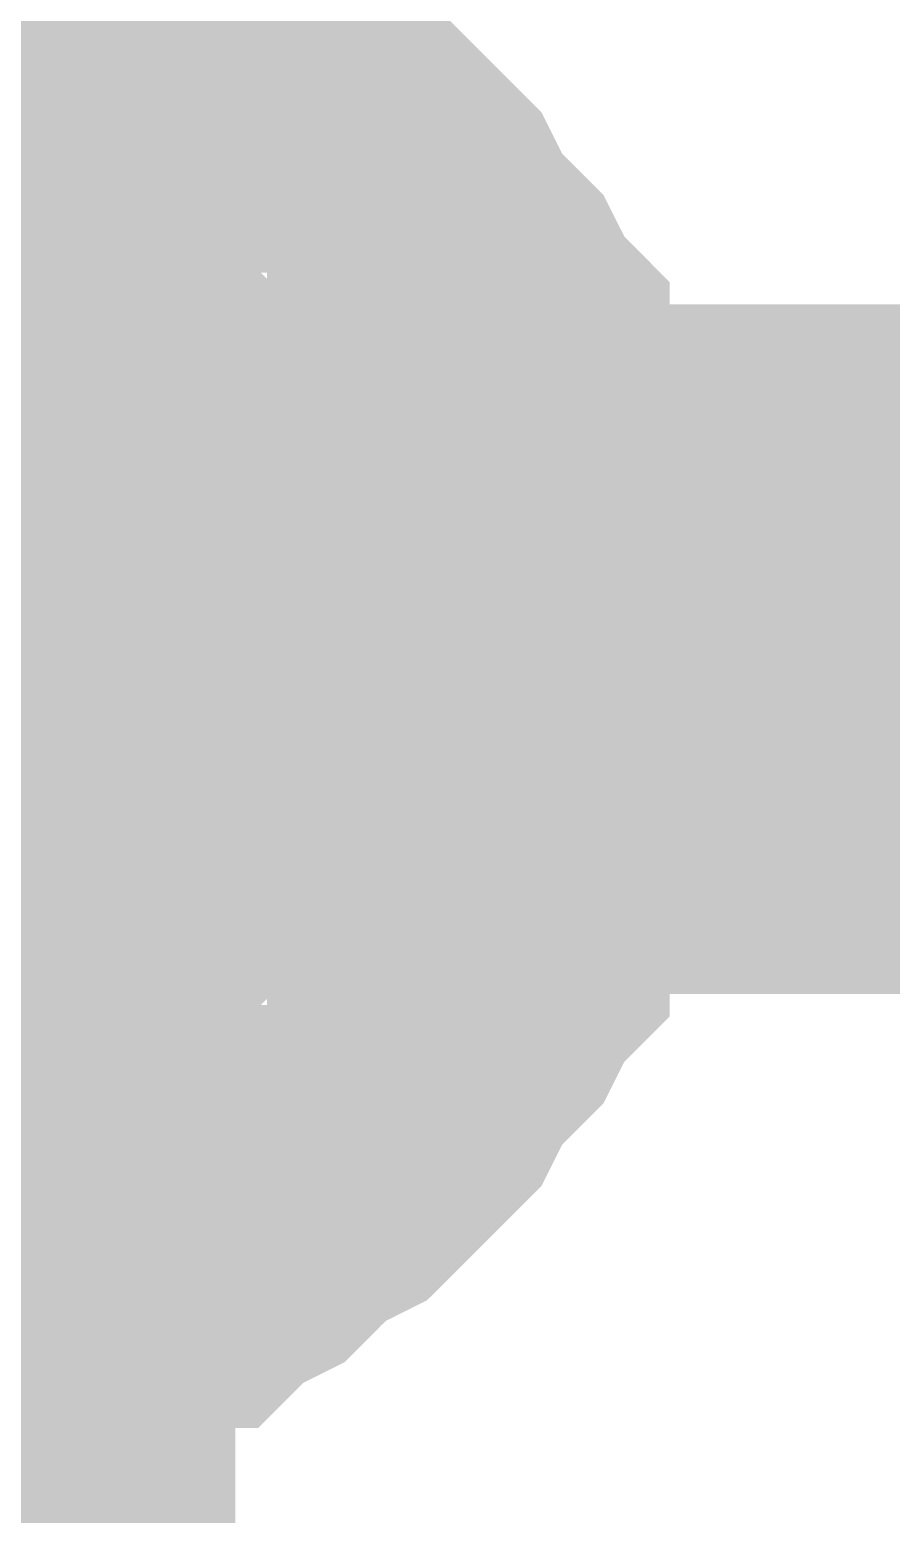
# Model space of a CAD drawing. Header units: inches. Extents: x 0 to 841, y 0 to 594.
# Drawn here: x 562.652 to 563.587, y 379.047 to 380.659 of the extents above; entities that cross this region are included whole.
import ezdxf

# ---------------------------------------------------------------- set-up
doc = ezdxf.new("R2010")
doc.units = ezdxf.units.IN
doc.layers.add('Sheet', color=255, linetype='Continuous')

msp = doc.modelspace()

# ---------------------------------------------------------------- linework, layer by layer
at = {"layer": 'Sheet'}
for points in [[(615.0071, 379.9866, 0.7493, 0.7493, 0), (609.999, 379.9866, 0.7493, 0.7493, 0), (575.0097, 379.9866, 0.7493, 0.7493, 0), (562.5007, 379.9866, 0.7493, 0.7493, 0), (554.9998, 379.9866, 0.7493, 0.7493, 0), (554.9998, 394.9893, 0.7493, 0.7493, 0)], [(562.5007, 380.7502, 0.2997, 0.2997, 0), (562.5456, 380.7502, 0.2997, 0.2997, 0), (562.5906, 380.7502, 0.2997, 0.2997, 0), (562.613, 380.7502, 0.2997, 0.2997, 0), (562.6579, 380.7278, 0.2997, 0.2997, 0), (562.7028, 380.7278, 0.2997, 0.2997, 0), (562.7253, 380.7053, 0.2997, 0.2997, 0), (562.7702, 380.7053, 0.2997, 0.2997, 0), (562.7927, 380.6828, 0.2997, 0.2997, 0), (562.8376, 380.6828, 0.2997, 0.2997, 0), (562.86, 380.6604, 0.2997, 0.2997, 0), (562.905, 380.6379, 0.2997, 0.2997, 0), (562.9274, 380.6155, 0.2997, 0.2997, 0), (562.9499, 380.593, 0.2997, 0.2997, 0), (562.9948, 380.5706, 0.2997, 0.2997, 0), (563.0173, 380.5481, 0.2997, 0.2997, 0), (563.0397, 380.5256, 0.2997, 0.2997, 0), (563.0622, 380.5032, 0.2997, 0.2997, 0), (563.0846, 380.4807, 0.2997, 0.2997, 0), (563.1071, 380.4358, 0.2997, 0.2997, 0), (563.1295, 380.4133, 0.2997, 0.2997, 0), (563.152, 380.3909, 0.2997, 0.2997, 0), (563.1745, 380.346, 0.2997, 0.2997, 0), (563.1969, 380.3235, 0.2997, 0.2997, 0), (563.1969, 380.2786, 0.2997, 0.2997, 0), (563.2194, 380.2561, 0.2997, 0.2997, 0), (563.2194, 380.2112, 0.2997, 0.2997, 0), (563.2418, 380.1887, 0.2997, 0.2997, 0), (563.2418, 380.1438, 0.2997, 0.2997, 0), (563.2643, 380.0989, 0.2997, 0.2997, 0), (563.2643, 380.0765, 0.2997, 0.2997, 0), (563.2643, 380.0315, 0.2997, 0.2997, 0), (563.2643, 379.9866, 0.2997, 0.2997, 0)], [(562.5007, 380.7502, 0.2997, 0.2997, 0), (562.5456, 380.7502, 0.2997, 0.2997, 0), (562.5906, 380.7502, 0.2997, 0.2997, 0), (562.613, 380.7502, 0.2997, 0.2997, 0), (562.6579, 380.7278, 0.2997, 0.2997, 0), (562.7028, 380.7278, 0.2997, 0.2997, 0), (562.7253, 380.7053, 0.2997, 0.2997, 0), (562.7702, 380.7053, 0.2997, 0.2997, 0), (562.7927, 380.6828, 0.2997, 0.2997, 0), (562.8376, 380.6828, 0.2997, 0.2997, 0), (562.86, 380.6604, 0.2997, 0.2997, 0), (562.905, 380.6379, 0.2997, 0.2997, 0), (562.9274, 380.6155, 0.2997, 0.2997, 0), (562.9499, 380.593, 0.2997, 0.2997, 0), (562.9948, 380.5706, 0.2997, 0.2997, 0), (563.0173, 380.5481, 0.2997, 0.2997, 0), (563.0397, 380.5256, 0.2997, 0.2997, 0), (563.0622, 380.5032, 0.2997, 0.2997, 0), (563.0846, 380.4807, 0.2997, 0.2997, 0), (563.1071, 380.4358, 0.2997, 0.2997, 0), (563.1295, 380.4133, 0.2997, 0.2997, 0), (563.152, 380.3909, 0.2997, 0.2997, 0), (563.1745, 380.346, 0.2997, 0.2997, 0), (563.1969, 380.3235, 0.2997, 0.2997, 0), (563.1969, 380.2786, 0.2997, 0.2997, 0), (563.2194, 380.2561, 0.2997, 0.2997, 0), (563.2194, 380.2112, 0.2997, 0.2997, 0), (563.2418, 380.1887, 0.2997, 0.2997, 0), (563.2418, 380.1438, 0.2997, 0.2997, 0), (563.2643, 380.0989, 0.2997, 0.2997, 0), (563.2643, 380.0765, 0.2997, 0.2997, 0), (563.2643, 380.0315, 0.2997, 0.2997, 0), (563.2643, 379.9866, 0.2997, 0.2997, 0)], [(562.5007, 380.7502, 0.2997, 0.2997, 0), (562.5456, 380.7502, 0.2997, 0.2997, 0), (562.5906, 380.7502, 0.2997, 0.2997, 0), (562.613, 380.7502, 0.2997, 0.2997, 0), (562.6579, 380.7278, 0.2997, 0.2997, 0), (562.7028, 380.7278, 0.2997, 0.2997, 0), (562.7253, 380.7053, 0.2997, 0.2997, 0), (562.7702, 380.7053, 0.2997, 0.2997, 0), (562.7927, 380.6828, 0.2997, 0.2997, 0), (562.8376, 380.6828, 0.2997, 0.2997, 0), (562.86, 380.6604, 0.2997, 0.2997, 0), (562.905, 380.6379, 0.2997, 0.2997, 0), (562.9274, 380.6155, 0.2997, 0.2997, 0), (562.9499, 380.593, 0.2997, 0.2997, 0), (562.9948, 380.5706, 0.2997, 0.2997, 0), (563.0173, 380.5481, 0.2997, 0.2997, 0), (563.0397, 380.5256, 0.2997, 0.2997, 0), (563.0622, 380.5032, 0.2997, 0.2997, 0), (563.0846, 380.4807, 0.2997, 0.2997, 0), (563.1071, 380.4358, 0.2997, 0.2997, 0), (563.1295, 380.4133, 0.2997, 0.2997, 0), (563.152, 380.3909, 0.2997, 0.2997, 0), (563.1745, 380.346, 0.2997, 0.2997, 0), (563.1969, 380.3235, 0.2997, 0.2997, 0), (563.1969, 380.2786, 0.2997, 0.2997, 0), (563.2194, 380.2561, 0.2997, 0.2997, 0), (563.2194, 380.2112, 0.2997, 0.2997, 0), (563.2418, 380.1887, 0.2997, 0.2997, 0), (563.2418, 380.1438, 0.2997, 0.2997, 0), (563.2643, 380.0989, 0.2997, 0.2997, 0), (563.2643, 380.0765, 0.2997, 0.2997, 0), (563.2643, 380.0315, 0.2997, 0.2997, 0), (563.2643, 379.9866, 0.2997, 0.2997, 0)], [(562.7028, 380.7278, 0.0991, 0.0991, 0), (562.7253, 380.7053, 0.0991, 0.0991, 0), (562.7702, 380.7053, 0.0991, 0.0991, 0), (562.7927, 380.6828, 0.0991, 0.0991, 0), (562.8376, 380.6828, 0.0991, 0.0991, 0), (562.86, 380.6604, 0.0991, 0.0991, 0), (562.905, 380.6379, 0.0991, 0.0991, 0), (562.9274, 380.6155, 0.0991, 0.0991, 0), (562.9499, 380.593, 0.0991, 0.0991, 0), (562.9948, 380.5706, 0.0991, 0.0991, 0), (563.0173, 380.5481, 0.0991, 0.0991, 0), (563.0397, 380.5256, 0.0991, 0.0991, 0), (563.0622, 380.5032, 0.0991, 0.0991, 0), (563.0846, 380.4807, 0.0991, 0.0991, 0), (563.1071, 380.4358, 0.0991, 0.0991, 0), (563.1295, 380.4133, 0.0991, 0.0991, 0), (563.152, 380.3909, 0.0991, 0.0991, 0), (563.1745, 380.346, 0.0991, 0.0991, 0), (563.1969, 380.3235, 0.0991, 0.0991, 0), (563.1969, 380.2786, 0.0991, 0.0991, 0), (563.2194, 380.2561, 0.0991, 0.0991, 0), (563.2194, 380.2112, 0.0991, 0.0991, 0), (563.2418, 380.1887, 0.0991, 0.0991, 0), (563.2418, 380.1438, 0.0991, 0.0991, 0), (563.2643, 380.0989, 0.0991, 0.0991, 0), (563.2643, 380.0765, 0.0991, 0.0991, 0), (563.2643, 380.0315, 0.0991, 0.0991, 0), (563.2643, 379.9866, 0.0991, 0.0991, 0)], [(562.7028, 380.7278, 0.0991, 0.0991, 0), (562.7253, 380.7053, 0.0991, 0.0991, 0), (562.7702, 380.7053, 0.0991, 0.0991, 0), (562.7927, 380.6828, 0.0991, 0.0991, 0), (562.8376, 380.6828, 0.0991, 0.0991, 0), (562.86, 380.6604, 0.0991, 0.0991, 0), (562.905, 380.6379, 0.0991, 0.0991, 0), (562.9274, 380.6155, 0.0991, 0.0991, 0), (562.9499, 380.593, 0.0991, 0.0991, 0), (562.9948, 380.5706, 0.0991, 0.0991, 0), (563.0173, 380.5481, 0.0991, 0.0991, 0), (563.0397, 380.5256, 0.0991, 0.0991, 0), (563.0622, 380.5032, 0.0991, 0.0991, 0), (563.0846, 380.4807, 0.0991, 0.0991, 0), (563.1071, 380.4358, 0.0991, 0.0991, 0), (563.1295, 380.4133, 0.0991, 0.0991, 0), (563.152, 380.3909, 0.0991, 0.0991, 0), (563.1745, 380.346, 0.0991, 0.0991, 0), (563.1969, 380.3235, 0.0991, 0.0991, 0), (563.1969, 380.2786, 0.0991, 0.0991, 0), (563.2194, 380.2561, 0.0991, 0.0991, 0), (563.2194, 380.2112, 0.0991, 0.0991, 0), (563.2418, 380.1887, 0.0991, 0.0991, 0), (563.2418, 380.1438, 0.0991, 0.0991, 0), (563.2643, 380.0989, 0.0991, 0.0991, 0), (563.2643, 380.0765, 0.0991, 0.0991, 0), (563.2643, 380.0315, 0.0991, 0.0991, 0), (563.2643, 379.9866, 0.0991, 0.0991, 0)], [(562.7028, 380.7278, 0.0991, 0.0991, 0), (562.7253, 380.7053, 0.0991, 0.0991, 0), (562.7702, 380.7053, 0.0991, 0.0991, 0), (562.7927, 380.6828, 0.0991, 0.0991, 0), (562.8376, 380.6828, 0.0991, 0.0991, 0), (562.86, 380.6604, 0.0991, 0.0991, 0), (562.905, 380.6379, 0.0991, 0.0991, 0), (562.9274, 380.6155, 0.0991, 0.0991, 0), (562.9499, 380.593, 0.0991, 0.0991, 0), (562.9948, 380.5706, 0.0991, 0.0991, 0), (563.0173, 380.5481, 0.0991, 0.0991, 0), (563.0397, 380.5256, 0.0991, 0.0991, 0), (563.0622, 380.5032, 0.0991, 0.0991, 0), (563.0846, 380.4807, 0.0991, 0.0991, 0), (563.1071, 380.4358, 0.0991, 0.0991, 0), (563.1295, 380.4133, 0.0991, 0.0991, 0), (563.152, 380.3909, 0.0991, 0.0991, 0), (563.1745, 380.346, 0.0991, 0.0991, 0), (563.1969, 380.3235, 0.0991, 0.0991, 0), (563.1969, 380.2786, 0.0991, 0.0991, 0), (563.2194, 380.2561, 0.0991, 0.0991, 0), (563.2194, 380.2112, 0.0991, 0.0991, 0), (563.2418, 380.1887, 0.0991, 0.0991, 0), (563.2418, 380.1438, 0.0991, 0.0991, 0), (563.2643, 380.0989, 0.0991, 0.0991, 0), (563.2643, 380.0765, 0.0991, 0.0991, 0), (563.2643, 380.0315, 0.0991, 0.0991, 0), (563.2643, 379.9866, 0.0991, 0.0991, 0)], [(562.5007, 380.5032, 0.2997, 0.2997, 0), (562.5232, 380.5032, 0.2997, 0.2997, 0), (562.5456, 380.5032, 0.2997, 0.2997, 0), (562.5906, 380.5032, 0.2997, 0.2997, 0), (562.613, 380.5032, 0.2997, 0.2997, 0), (562.6355, 380.4807, 0.2997, 0.2997, 0), (562.6579, 380.4807, 0.2997, 0.2997, 0), (562.6804, 380.4807, 0.2997, 0.2997, 0), (562.7028, 380.4583, 0.2997, 0.2997, 0), (562.7253, 380.4583, 0.2997, 0.2997, 0), (562.7478, 380.4358, 0.2997, 0.2997, 0), (562.7702, 380.4358, 0.2997, 0.2997, 0), (562.7927, 380.4133, 0.2997, 0.2997, 0), (562.8151, 380.4133, 0.2997, 0.2997, 0), (562.8376, 380.3909, 0.2997, 0.2997, 0), (562.86, 380.3684, 0.2997, 0.2997, 0), (562.86, 380.346, 0.2997, 0.2997, 0), (562.8825, 380.346, 0.2997, 0.2997, 0), (562.905, 380.3235, 0.2997, 0.2997, 0), (562.9274, 380.301, 0.2997, 0.2997, 0), (562.9274, 380.2786, 0.2997, 0.2997, 0), (562.9499, 380.2561, 0.2997, 0.2997, 0), (562.9499, 380.2337, 0.2997, 0.2997, 0), (562.9723, 380.2112, 0.2997, 0.2997, 0), (562.9723, 380.1887, 0.2997, 0.2997, 0), (562.9948, 380.1663, 0.2997, 0.2997, 0), (562.9948, 380.1438, 0.2997, 0.2997, 0), (562.9948, 380.1214, 0.2997, 0.2997, 0), (563.0173, 380.0989, 0.2997, 0.2997, 0), (563.0173, 380.0765, 0.2997, 0.2997, 0), (563.0173, 380.0315, 0.2997, 0.2997, 0), (563.0173, 380.0091, 0.2997, 0.2997, 0), (563.0173, 379.9866, 0.2997, 0.2997, 0)], [(562.5007, 380.5032, 0.2997, 0.2997, 0), (562.5232, 380.5032, 0.2997, 0.2997, 0), (562.5456, 380.5032, 0.2997, 0.2997, 0), (562.5906, 380.5032, 0.2997, 0.2997, 0), (562.613, 380.5032, 0.2997, 0.2997, 0), (562.6355, 380.4807, 0.2997, 0.2997, 0), (562.6579, 380.4807, 0.2997, 0.2997, 0), (562.6804, 380.4807, 0.2997, 0.2997, 0), (562.7028, 380.4583, 0.2997, 0.2997, 0), (562.7253, 380.4583, 0.2997, 0.2997, 0), (562.7478, 380.4358, 0.2997, 0.2997, 0), (562.7702, 380.4358, 0.2997, 0.2997, 0), (562.7927, 380.4133, 0.2997, 0.2997, 0), (562.8151, 380.4133, 0.2997, 0.2997, 0), (562.8376, 380.3909, 0.2997, 0.2997, 0), (562.86, 380.3684, 0.2997, 0.2997, 0), (562.86, 380.346, 0.2997, 0.2997, 0), (562.8825, 380.346, 0.2997, 0.2997, 0), (562.905, 380.3235, 0.2997, 0.2997, 0), (562.9274, 380.301, 0.2997, 0.2997, 0), (562.9274, 380.2786, 0.2997, 0.2997, 0), (562.9499, 380.2561, 0.2997, 0.2997, 0), (562.9499, 380.2337, 0.2997, 0.2997, 0), (562.9723, 380.2112, 0.2997, 0.2997, 0), (562.9723, 380.1887, 0.2997, 0.2997, 0), (562.9948, 380.1663, 0.2997, 0.2997, 0), (562.9948, 380.1438, 0.2997, 0.2997, 0), (562.9948, 380.1214, 0.2997, 0.2997, 0), (563.0173, 380.0989, 0.2997, 0.2997, 0), (563.0173, 380.0765, 0.2997, 0.2997, 0), (563.0173, 380.0315, 0.2997, 0.2997, 0), (563.0173, 380.0091, 0.2997, 0.2997, 0), (563.0173, 379.9866, 0.2997, 0.2997, 0)], [(562.5906, 380.5032, 0.0991, 0.0991, 0), (562.613, 380.5032, 0.0991, 0.0991, 0), (562.6355, 380.4807, 0.0991, 0.0991, 0), (562.6579, 380.4807, 0.0991, 0.0991, 0), (562.6804, 380.4807, 0.0991, 0.0991, 0), (562.7028, 380.4583, 0.0991, 0.0991, 0), (562.7253, 380.4583, 0.0991, 0.0991, 0), (562.7478, 380.4358, 0.0991, 0.0991, 0), (562.7702, 380.4358, 0.0991, 0.0991, 0), (562.7927, 380.4133, 0.0991, 0.0991, 0), (562.8151, 380.4133, 0.0991, 0.0991, 0), (562.8376, 380.3909, 0.0991, 0.0991, 0), (562.86, 380.3684, 0.0991, 0.0991, 0), (562.86, 380.346, 0.0991, 0.0991, 0), (562.8825, 380.346, 0.0991, 0.0991, 0), (562.905, 380.3235, 0.0991, 0.0991, 0), (562.9274, 380.301, 0.0991, 0.0991, 0), (562.9274, 380.2786, 0.0991, 0.0991, 0), (562.9499, 380.2561, 0.0991, 0.0991, 0), (562.9499, 380.2337, 0.0991, 0.0991, 0), (562.9723, 380.2112, 0.0991, 0.0991, 0), (562.9723, 380.1887, 0.0991, 0.0991, 0), (562.9948, 380.1663, 0.0991, 0.0991, 0), (562.9948, 380.1438, 0.0991, 0.0991, 0), (562.9948, 380.1214, 0.0991, 0.0991, 0), (563.0173, 380.0989, 0.0991, 0.0991, 0), (563.0173, 380.0765, 0.0991, 0.0991, 0), (563.0173, 380.0315, 0.0991, 0.0991, 0), (563.0173, 380.0091, 0.0991, 0.0991, 0), (563.0173, 379.9866, 0.0991, 0.0991, 0)], [(562.5906, 380.5032, 0.0991, 0.0991, 0), (562.613, 380.5032, 0.0991, 0.0991, 0), (562.6355, 380.4807, 0.0991, 0.0991, 0), (562.6579, 380.4807, 0.0991, 0.0991, 0), (562.6804, 380.4807, 0.0991, 0.0991, 0), (562.7028, 380.4583, 0.0991, 0.0991, 0), (562.7253, 380.4583, 0.0991, 0.0991, 0), (562.7478, 380.4358, 0.0991, 0.0991, 0), (562.7702, 380.4358, 0.0991, 0.0991, 0), (562.7927, 380.4133, 0.0991, 0.0991, 0), (562.8151, 380.4133, 0.0991, 0.0991, 0), (562.8376, 380.3909, 0.0991, 0.0991, 0), (562.86, 380.3684, 0.0991, 0.0991, 0), (562.86, 380.346, 0.0991, 0.0991, 0), (562.8825, 380.346, 0.0991, 0.0991, 0), (562.905, 380.3235, 0.0991, 0.0991, 0), (562.9274, 380.301, 0.0991, 0.0991, 0), (562.9274, 380.2786, 0.0991, 0.0991, 0), (562.9499, 380.2561, 0.0991, 0.0991, 0), (562.9499, 380.2337, 0.0991, 0.0991, 0), (562.9723, 380.2112, 0.0991, 0.0991, 0), (562.9723, 380.1887, 0.0991, 0.0991, 0), (562.9948, 380.1663, 0.0991, 0.0991, 0), (562.9948, 380.1438, 0.0991, 0.0991, 0), (562.9948, 380.1214, 0.0991, 0.0991, 0), (563.0173, 380.0989, 0.0991, 0.0991, 0), (563.0173, 380.0765, 0.0991, 0.0991, 0), (563.0173, 380.0315, 0.0991, 0.0991, 0), (563.0173, 380.0091, 0.0991, 0.0991, 0), (563.0173, 379.9866, 0.0991, 0.0991, 0)], [(562.5007, 379.9866, 0.7493, 0.7493, 0), (562.5007, 374.4841, 0.7493, 0.7493, 0)], [(563.2643, 379.9866, 0.2997, 0.2997, 0), (563.2643, 379.9417, 0.2997, 0.2997, 0), (563.2643, 379.8968, 0.2997, 0.2997, 0), (563.2643, 379.8743, 0.2997, 0.2997, 0), (563.2418, 379.8294, 0.2997, 0.2997, 0), (563.2418, 379.7845, 0.2997, 0.2997, 0), (563.2194, 379.762, 0.2997, 0.2997, 0), (563.2194, 379.7171, 0.2997, 0.2997, 0), (563.1969, 379.6946, 0.2997, 0.2997, 0), (563.1969, 379.6497, 0.2997, 0.2997, 0), (563.1745, 379.6273, 0.2997, 0.2997, 0), (563.152, 379.5824, 0.2997, 0.2997, 0), (563.1295, 379.5599, 0.2997, 0.2997, 0), (563.1071, 379.5374, 0.2997, 0.2997, 0), (563.0846, 379.4925, 0.2997, 0.2997, 0), (563.0622, 379.4701, 0.2997, 0.2997, 0), (563.0397, 379.4476, 0.2997, 0.2997, 0), (563.0173, 379.4251, 0.2997, 0.2997, 0), (562.9948, 379.4027, 0.2997, 0.2997, 0), (562.9499, 379.3802, 0.2997, 0.2997, 0), (562.9274, 379.3578, 0.2997, 0.2997, 0), (562.905, 379.3353, 0.2997, 0.2997, 0), (562.86, 379.3128, 0.2997, 0.2997, 0), (562.8376, 379.2904, 0.2997, 0.2997, 0), (562.7927, 379.2904, 0.2997, 0.2997, 0), (562.7702, 379.2679, 0.2997, 0.2997, 0), (562.7253, 379.2679, 0.2997, 0.2997, 0), (562.7028, 379.2455, 0.2997, 0.2997, 0), (562.6579, 379.2455, 0.2997, 0.2997, 0), (562.613, 379.223, 0.2997, 0.2997, 0), (562.5906, 379.223, 0.2997, 0.2997, 0), (562.5456, 379.223, 0.2997, 0.2997, 0), (562.5007, 379.223, 0.2997, 0.2997, 0)], [(563.2643, 379.9866, 0.2997, 0.2997, 0), (563.2643, 379.9417, 0.2997, 0.2997, 0), (563.2643, 379.8968, 0.2997, 0.2997, 0), (563.2643, 379.8743, 0.2997, 0.2997, 0), (563.2418, 379.8294, 0.2997, 0.2997, 0), (563.2418, 379.7845, 0.2997, 0.2997, 0), (563.2194, 379.762, 0.2997, 0.2997, 0), (563.2194, 379.7171, 0.2997, 0.2997, 0), (563.1969, 379.6946, 0.2997, 0.2997, 0), (563.1969, 379.6497, 0.2997, 0.2997, 0), (563.1745, 379.6273, 0.2997, 0.2997, 0), (563.152, 379.5824, 0.2997, 0.2997, 0), (563.1295, 379.5599, 0.2997, 0.2997, 0), (563.1071, 379.5374, 0.2997, 0.2997, 0), (563.0846, 379.4925, 0.2997, 0.2997, 0), (563.0622, 379.4701, 0.2997, 0.2997, 0), (563.0397, 379.4476, 0.2997, 0.2997, 0), (563.0173, 379.4251, 0.2997, 0.2997, 0), (562.9948, 379.4027, 0.2997, 0.2997, 0), (562.9499, 379.3802, 0.2997, 0.2997, 0), (562.9274, 379.3578, 0.2997, 0.2997, 0), (562.905, 379.3353, 0.2997, 0.2997, 0), (562.86, 379.3128, 0.2997, 0.2997, 0), (562.8376, 379.2904, 0.2997, 0.2997, 0), (562.7927, 379.2904, 0.2997, 0.2997, 0), (562.7702, 379.2679, 0.2997, 0.2997, 0), (562.7253, 379.2679, 0.2997, 0.2997, 0), (562.7028, 379.2455, 0.2997, 0.2997, 0), (562.6579, 379.2455, 0.2997, 0.2997, 0), (562.613, 379.223, 0.2997, 0.2997, 0), (562.5906, 379.223, 0.2997, 0.2997, 0), (562.5456, 379.223, 0.2997, 0.2997, 0), (562.5007, 379.223, 0.2997, 0.2997, 0)], [(563.2643, 379.9866, 0.2997, 0.2997, 0), (563.2643, 379.9417, 0.2997, 0.2997, 0), (563.2643, 379.8968, 0.2997, 0.2997, 0), (563.2643, 379.8743, 0.2997, 0.2997, 0), (563.2418, 379.8294, 0.2997, 0.2997, 0), (563.2418, 379.7845, 0.2997, 0.2997, 0), (563.2194, 379.762, 0.2997, 0.2997, 0), (563.2194, 379.7171, 0.2997, 0.2997, 0), (563.1969, 379.6946, 0.2997, 0.2997, 0), (563.1969, 379.6497, 0.2997, 0.2997, 0), (563.1745, 379.6273, 0.2997, 0.2997, 0), (563.152, 379.5824, 0.2997, 0.2997, 0), (563.1295, 379.5599, 0.2997, 0.2997, 0), (563.1071, 379.5374, 0.2997, 0.2997, 0), (563.0846, 379.4925, 0.2997, 0.2997, 0), (563.0622, 379.4701, 0.2997, 0.2997, 0), (563.0397, 379.4476, 0.2997, 0.2997, 0), (563.0173, 379.4251, 0.2997, 0.2997, 0), (562.9948, 379.4027, 0.2997, 0.2997, 0), (562.9499, 379.3802, 0.2997, 0.2997, 0), (562.9274, 379.3578, 0.2997, 0.2997, 0), (562.905, 379.3353, 0.2997, 0.2997, 0), (562.86, 379.3128, 0.2997, 0.2997, 0), (562.8376, 379.2904, 0.2997, 0.2997, 0), (562.7927, 379.2904, 0.2997, 0.2997, 0), (562.7702, 379.2679, 0.2997, 0.2997, 0), (562.7253, 379.2679, 0.2997, 0.2997, 0), (562.7028, 379.2455, 0.2997, 0.2997, 0), (562.6579, 379.2455, 0.2997, 0.2997, 0), (562.613, 379.223, 0.2997, 0.2997, 0), (562.5906, 379.223, 0.2997, 0.2997, 0), (562.5456, 379.223, 0.2997, 0.2997, 0), (562.5007, 379.223, 0.2997, 0.2997, 0)], [(563.0173, 379.9866, 0.2997, 0.2997, 0), (563.0173, 379.9642, 0.2997, 0.2997, 0), (563.0173, 379.9417, 0.2997, 0.2997, 0), (563.0173, 379.9192, 0.2997, 0.2997, 0), (563.0173, 379.8968, 0.2997, 0.2997, 0), (562.9948, 379.8743, 0.2997, 0.2997, 0), (562.9948, 379.8519, 0.2997, 0.2997, 0), (562.9948, 379.8069, 0.2997, 0.2997, 0), (562.9723, 379.7845, 0.2997, 0.2997, 0), (562.9723, 379.7845, 0.2997, 0.2997, 0), (562.9499, 379.762, 0.2997, 0.2997, 0), (562.9499, 379.7396, 0.2997, 0.2997, 0), (562.9274, 379.7171, 0.2997, 0.2997, 0), (562.9274, 379.6946, 0.2997, 0.2997, 0), (562.905, 379.6722, 0.2997, 0.2997, 0), (562.8825, 379.6497, 0.2997, 0.2997, 0), (562.86, 379.6497, 0.2997, 0.2997, 0), (562.86, 379.6273, 0.2997, 0.2997, 0), (562.8376, 379.6048, 0.2997, 0.2997, 0), (562.8151, 379.5824, 0.2997, 0.2997, 0), (562.7927, 379.5824, 0.2997, 0.2997, 0), (562.7702, 379.5599, 0.2997, 0.2997, 0), (562.7478, 379.5599, 0.2997, 0.2997, 0), (562.7253, 379.5374, 0.2997, 0.2997, 0), (562.7028, 379.5374, 0.2997, 0.2997, 0), (562.6804, 379.515, 0.2997, 0.2997, 0), (562.6579, 379.515, 0.2997, 0.2997, 0), (562.6355, 379.515, 0.2997, 0.2997, 0), (562.613, 379.4925, 0.2997, 0.2997, 0), (562.5906, 379.4925, 0.2997, 0.2997, 0), (562.5456, 379.4925, 0.2997, 0.2997, 0), (562.5232, 379.4925, 0.2997, 0.2997, 0), (562.5007, 379.4925, 0.2997, 0.2997, 0)], [(563.0173, 379.9866, 0.2997, 0.2997, 0), (563.0173, 379.9642, 0.2997, 0.2997, 0), (563.0173, 379.9417, 0.2997, 0.2997, 0), (563.0173, 379.9192, 0.2997, 0.2997, 0), (563.0173, 379.8968, 0.2997, 0.2997, 0), (562.9948, 379.8743, 0.2997, 0.2997, 0), (562.9948, 379.8519, 0.2997, 0.2997, 0), (562.9948, 379.8069, 0.2997, 0.2997, 0), (562.9723, 379.7845, 0.2997, 0.2997, 0), (562.9723, 379.7845, 0.2997, 0.2997, 0), (562.9499, 379.762, 0.2997, 0.2997, 0), (562.9499, 379.7396, 0.2997, 0.2997, 0), (562.9274, 379.7171, 0.2997, 0.2997, 0), (562.9274, 379.6946, 0.2997, 0.2997, 0), (562.905, 379.6722, 0.2997, 0.2997, 0), (562.8825, 379.6497, 0.2997, 0.2997, 0), (562.86, 379.6497, 0.2997, 0.2997, 0), (562.86, 379.6273, 0.2997, 0.2997, 0), (562.8376, 379.6048, 0.2997, 0.2997, 0), (562.8151, 379.5824, 0.2997, 0.2997, 0), (562.7927, 379.5824, 0.2997, 0.2997, 0), (562.7702, 379.5599, 0.2997, 0.2997, 0), (562.7478, 379.5599, 0.2997, 0.2997, 0), (562.7253, 379.5374, 0.2997, 0.2997, 0), (562.7028, 379.5374, 0.2997, 0.2997, 0), (562.6804, 379.515, 0.2997, 0.2997, 0), (562.6579, 379.515, 0.2997, 0.2997, 0), (562.6355, 379.515, 0.2997, 0.2997, 0), (562.613, 379.4925, 0.2997, 0.2997, 0), (562.5906, 379.4925, 0.2997, 0.2997, 0), (562.5456, 379.4925, 0.2997, 0.2997, 0), (562.5232, 379.4925, 0.2997, 0.2997, 0), (562.5007, 379.4925, 0.2997, 0.2997, 0)], [(563.0173, 379.9866, 0.2997, 0.2997, 0), (563.0173, 379.9866, 0.2997, 0.2997, 0), (563.0173, 379.9866, 0.2997, 0.2997, 0), (563.0173, 379.9866, 0.2997, 0.2997, 0), (563.0173, 379.9866, 0.2997, 0.2997, 0), (563.0173, 379.9866, 0.2997, 0.2997, 0), (563.0173, 379.9866, 0.2997, 0.2997, 0), (563.0173, 379.9866, 0.2997, 0.2997, 0), (563.0173, 379.9866, 0.2997, 0.2997, 0), (563.0173, 379.9866, 0.2997, 0.2997, 0), (563.0173, 379.9866, 0.2997, 0.2997, 0), (563.0173, 379.9866, 0.2997, 0.2997, 0), (563.0173, 379.9866, 0.2997, 0.2997, 0), (563.0173, 379.9866, 0.2997, 0.2997, 0), (563.0173, 379.9866, 0.2997, 0.2997, 0), (563.0173, 379.9866, 0.2997, 0.2997, 0), (563.0173, 379.9866, 0.2997, 0.2997, 0), (563.0173, 379.9866, 0.2997, 0.2997, 0), (563.0173, 379.9866, 0.2997, 0.2997, 0), (563.0173, 379.9866, 0.2997, 0.2997, 0), (563.0173, 379.9866, 0.2997, 0.2997, 0), (563.0173, 379.9866, 0.2997, 0.2997, 0), (563.0173, 379.9866, 0.2997, 0.2997, 0), (563.0173, 379.9866, 0.2997, 0.2997, 0), (563.0173, 379.9866, 0.2997, 0.2997, 0), (563.0173, 379.9866, 0.2997, 0.2997, 0), (563.0173, 379.9866, 0.2997, 0.2997, 0), (563.0173, 379.9866, 0.2997, 0.2997, 0), (563.0173, 379.9866, 0.2997, 0.2997, 0), (563.0173, 379.9866, 0.2997, 0.2997, 0), (563.0173, 379.9866, 0.2997, 0.2997, 0), (563.0173, 379.9866, 0.2997, 0.2997, 0), (563.0173, 379.9866, 0.2997, 0.2997, 0)], [(563.0173, 379.9866, 0.2997, 0.2997, 0), (563.0173, 379.9866, 0.2997, 0.2997, 0)], [(563.0173, 379.9866, 0.2997, 0.2997, 0), (563.0173, 379.9866, 0.2997, 0.2997, 0), (563.0173, 379.9866, 0.2997, 0.2997, 0), (563.0173, 379.9866, 0.2997, 0.2997, 0), (563.0173, 379.9866, 0.2997, 0.2997, 0), (563.0173, 379.9866, 0.2997, 0.2997, 0), (563.0173, 379.9866, 0.2997, 0.2997, 0), (563.0173, 379.9866, 0.2997, 0.2997, 0), (563.0173, 379.9866, 0.2997, 0.2997, 0), (563.0173, 379.9866, 0.2997, 0.2997, 0), (563.0173, 379.9866, 0.2997, 0.2997, 0), (563.0173, 379.9866, 0.2997, 0.2997, 0), (563.0173, 379.9866, 0.2997, 0.2997, 0), (563.0173, 379.9866, 0.2997, 0.2997, 0), (563.0173, 379.9866, 0.2997, 0.2997, 0), (563.0173, 379.9866, 0.2997, 0.2997, 0), (563.0173, 379.9866, 0.2997, 0.2997, 0), (563.0173, 379.9866, 0.2997, 0.2997, 0), (563.0173, 379.9866, 0.2997, 0.2997, 0), (563.0173, 379.9866, 0.2997, 0.2997, 0), (563.0173, 379.9866, 0.2997, 0.2997, 0), (563.0173, 379.9866, 0.2997, 0.2997, 0), (563.0173, 379.9866, 0.2997, 0.2997, 0), (563.0173, 379.9866, 0.2997, 0.2997, 0), (563.0173, 379.9866, 0.2997, 0.2997, 0), (563.0173, 379.9866, 0.2997, 0.2997, 0), (563.0173, 379.9866, 0.2997, 0.2997, 0), (563.0173, 379.9866, 0.2997, 0.2997, 0), (563.0173, 379.9866, 0.2997, 0.2997, 0), (563.0173, 379.9866, 0.2997, 0.2997, 0), (563.0173, 379.9866, 0.2997, 0.2997, 0), (563.0173, 379.9866, 0.2997, 0.2997, 0), (563.0173, 379.9866, 0.2997, 0.2997, 0)], [(563.0173, 379.9866, 0.2997, 0.2997, 0), (563.0173, 379.9866, 0.2997, 0.2997, 0)], [(563.2643, 379.9866, 0.2997, 0.2997, 0), (563.2643, 379.9866, 0.2997, 0.2997, 0), (563.2643, 379.9866, 0.2997, 0.2997, 0), (563.2643, 379.9866, 0.2997, 0.2997, 0), (563.2643, 379.9866, 0.2997, 0.2997, 0), (563.2643, 379.9866, 0.2997, 0.2997, 0), (563.2643, 379.9866, 0.2997, 0.2997, 0), (563.2643, 379.9866, 0.2997, 0.2997, 0), (563.2643, 379.9866, 0.2997, 0.2997, 0), (563.2643, 379.9866, 0.2997, 0.2997, 0), (563.2643, 379.9866, 0.2997, 0.2997, 0), (563.2643, 379.9866, 0.2997, 0.2997, 0), (563.2643, 379.9866, 0.2997, 0.2997, 0), (563.2643, 379.9866, 0.2997, 0.2997, 0), (563.2643, 379.9866, 0.2997, 0.2997, 0), (563.2643, 379.9866, 0.2997, 0.2997, 0), (563.2643, 379.9866, 0.2997, 0.2997, 0), (563.2643, 379.9866, 0.2997, 0.2997, 0), (563.2643, 379.9866, 0.2997, 0.2997, 0), (563.2643, 379.9866, 0.2997, 0.2997, 0), (563.2643, 379.9866, 0.2997, 0.2997, 0), (563.2643, 379.9866, 0.2997, 0.2997, 0), (563.2643, 379.9866, 0.2997, 0.2997, 0), (563.2643, 379.9866, 0.2997, 0.2997, 0), (563.2643, 379.9866, 0.2997, 0.2997, 0), (563.2643, 379.9866, 0.2997, 0.2997, 0), (563.2643, 379.9866, 0.2997, 0.2997, 0), (563.2643, 379.9866, 0.2997, 0.2997, 0), (563.2643, 379.9866, 0.2997, 0.2997, 0), (563.2643, 379.9866, 0.2997, 0.2997, 0), (563.2643, 379.9866, 0.2997, 0.2997, 0), (563.2643, 379.9866, 0.2997, 0.2997, 0), (563.2643, 379.9866, 0.2997, 0.2997, 0)], [(563.2643, 379.9866, 0.2997, 0.2997, 0), (563.2643, 379.9866, 0.2997, 0.2997, 0)], [(563.2643, 379.9866, 0.2997, 0.2997, 0), (563.2643, 379.9866, 0.2997, 0.2997, 0), (563.2643, 379.9866, 0.2997, 0.2997, 0), (563.2643, 379.9866, 0.2997, 0.2997, 0), (563.2643, 379.9866, 0.2997, 0.2997, 0), (563.2643, 379.9866, 0.2997, 0.2997, 0), (563.2643, 379.9866, 0.2997, 0.2997, 0), (563.2643, 379.9866, 0.2997, 0.2997, 0), (563.2643, 379.9866, 0.2997, 0.2997, 0), (563.2643, 379.9866, 0.2997, 0.2997, 0), (563.2643, 379.9866, 0.2997, 0.2997, 0), (563.2643, 379.9866, 0.2997, 0.2997, 0), (563.2643, 379.9866, 0.2997, 0.2997, 0), (563.2643, 379.9866, 0.2997, 0.2997, 0), (563.2643, 379.9866, 0.2997, 0.2997, 0), (563.2643, 379.9866, 0.2997, 0.2997, 0), (563.2643, 379.9866, 0.2997, 0.2997, 0), (563.2643, 379.9866, 0.2997, 0.2997, 0), (563.2643, 379.9866, 0.2997, 0.2997, 0), (563.2643, 379.9866, 0.2997, 0.2997, 0), (563.2643, 379.9866, 0.2997, 0.2997, 0), (563.2643, 379.9866, 0.2997, 0.2997, 0), (563.2643, 379.9866, 0.2997, 0.2997, 0), (563.2643, 379.9866, 0.2997, 0.2997, 0), (563.2643, 379.9866, 0.2997, 0.2997, 0), (563.2643, 379.9866, 0.2997, 0.2997, 0), (563.2643, 379.9866, 0.2997, 0.2997, 0), (563.2643, 379.9866, 0.2997, 0.2997, 0), (563.2643, 379.9866, 0.2997, 0.2997, 0), (563.2643, 379.9866, 0.2997, 0.2997, 0), (563.2643, 379.9866, 0.2997, 0.2997, 0), (563.2643, 379.9866, 0.2997, 0.2997, 0), (563.2643, 379.9866, 0.2997, 0.2997, 0)], [(563.2643, 379.9866, 0.2997, 0.2997, 0), (563.2643, 379.9866, 0.2997, 0.2997, 0)], [(563.2643, 379.9866, 0.2997, 0.2997, 0), (563.2643, 379.9866, 0.2997, 0.2997, 0), (563.2643, 379.9866, 0.2997, 0.2997, 0), (563.2643, 379.9866, 0.2997, 0.2997, 0), (563.2643, 379.9866, 0.2997, 0.2997, 0), (563.2643, 379.9866, 0.2997, 0.2997, 0), (563.2643, 379.9866, 0.2997, 0.2997, 0), (563.2643, 379.9866, 0.2997, 0.2997, 0), (563.2643, 379.9866, 0.2997, 0.2997, 0), (563.2643, 379.9866, 0.2997, 0.2997, 0), (563.2643, 379.9866, 0.2997, 0.2997, 0), (563.2643, 379.9866, 0.2997, 0.2997, 0), (563.2643, 379.9866, 0.2997, 0.2997, 0), (563.2643, 379.9866, 0.2997, 0.2997, 0), (563.2643, 379.9866, 0.2997, 0.2997, 0), (563.2643, 379.9866, 0.2997, 0.2997, 0), (563.2643, 379.9866, 0.2997, 0.2997, 0), (563.2643, 379.9866, 0.2997, 0.2997, 0), (563.2643, 379.9866, 0.2997, 0.2997, 0), (563.2643, 379.9866, 0.2997, 0.2997, 0), (563.2643, 379.9866, 0.2997, 0.2997, 0), (563.2643, 379.9866, 0.2997, 0.2997, 0), (563.2643, 379.9866, 0.2997, 0.2997, 0), (563.2643, 379.9866, 0.2997, 0.2997, 0), (563.2643, 379.9866, 0.2997, 0.2997, 0), (563.2643, 379.9866, 0.2997, 0.2997, 0), (563.2643, 379.9866, 0.2997, 0.2997, 0), (563.2643, 379.9866, 0.2997, 0.2997, 0), (563.2643, 379.9866, 0.2997, 0.2997, 0), (563.2643, 379.9866, 0.2997, 0.2997, 0), (563.2643, 379.9866, 0.2997, 0.2997, 0), (563.2643, 379.9866, 0.2997, 0.2997, 0), (563.2643, 379.9866, 0.2997, 0.2997, 0)], [(563.2643, 379.9866, 0.2997, 0.2997, 0), (563.2643, 379.9866, 0.2997, 0.2997, 0)], [(563.2643, 379.9866, 0.0991, 0.0991, 0), (563.2643, 379.9417, 0.0991, 0.0991, 0), (563.2643, 379.8968, 0.0991, 0.0991, 0), (563.2643, 379.8743, 0.0991, 0.0991, 0), (563.2418, 379.8294, 0.0991, 0.0991, 0), (563.2418, 379.7845, 0.0991, 0.0991, 0), (563.2194, 379.762, 0.0991, 0.0991, 0), (563.2194, 379.7171, 0.0991, 0.0991, 0), (563.1969, 379.6946, 0.0991, 0.0991, 0), (563.1969, 379.6497, 0.0991, 0.0991, 0), (563.1745, 379.6273, 0.0991, 0.0991, 0), (563.152, 379.5824, 0.0991, 0.0991, 0), (563.1295, 379.5599, 0.0991, 0.0991, 0), (563.1071, 379.5374, 0.0991, 0.0991, 0), (563.0846, 379.4925, 0.0991, 0.0991, 0), (563.0622, 379.4701, 0.0991, 0.0991, 0), (563.0397, 379.4476, 0.0991, 0.0991, 0), (563.0173, 379.4251, 0.0991, 0.0991, 0), (562.9948, 379.4027, 0.0991, 0.0991, 0), (562.9499, 379.3802, 0.0991, 0.0991, 0), (562.9274, 379.3578, 0.0991, 0.0991, 0), (562.905, 379.3353, 0.0991, 0.0991, 0), (562.86, 379.3128, 0.0991, 0.0991, 0), (562.8376, 379.2904, 0.0991, 0.0991, 0), (562.7927, 379.2904, 0.0991, 0.0991, 0), (562.7702, 379.2679, 0.0991, 0.0991, 0), (562.7253, 379.2679, 0.0991, 0.0991, 0), (562.7028, 379.2455, 0.0991, 0.0991, 0), (562.6579, 379.2455, 0.0991, 0.0991, 0), (562.613, 379.223, 0.0991, 0.0991, 0), (562.5906, 379.223, 0.0991, 0.0991, 0)], [(563.2643, 379.9866, 0.0991, 0.0991, 0), (563.2643, 379.9417, 0.0991, 0.0991, 0), (563.2643, 379.8968, 0.0991, 0.0991, 0), (563.2643, 379.8743, 0.0991, 0.0991, 0), (563.2418, 379.8294, 0.0991, 0.0991, 0), (563.2418, 379.7845, 0.0991, 0.0991, 0), (563.2194, 379.762, 0.0991, 0.0991, 0), (563.2194, 379.7171, 0.0991, 0.0991, 0), (563.1969, 379.6946, 0.0991, 0.0991, 0), (563.1969, 379.6497, 0.0991, 0.0991, 0), (563.1745, 379.6273, 0.0991, 0.0991, 0), (563.152, 379.5824, 0.0991, 0.0991, 0), (563.1295, 379.5599, 0.0991, 0.0991, 0), (563.1071, 379.5374, 0.0991, 0.0991, 0), (563.0846, 379.4925, 0.0991, 0.0991, 0), (563.0622, 379.4701, 0.0991, 0.0991, 0), (563.0397, 379.4476, 0.0991, 0.0991, 0), (563.0173, 379.4251, 0.0991, 0.0991, 0), (562.9948, 379.4027, 0.0991, 0.0991, 0), (562.9499, 379.3802, 0.0991, 0.0991, 0), (562.9274, 379.3578, 0.0991, 0.0991, 0), (562.905, 379.3353, 0.0991, 0.0991, 0), (562.86, 379.3128, 0.0991, 0.0991, 0), (562.8376, 379.2904, 0.0991, 0.0991, 0), (562.7927, 379.2904, 0.0991, 0.0991, 0), (562.7702, 379.2679, 0.0991, 0.0991, 0), (562.7253, 379.2679, 0.0991, 0.0991, 0), (562.7028, 379.2455, 0.0991, 0.0991, 0), (562.6579, 379.2455, 0.0991, 0.0991, 0), (562.613, 379.223, 0.0991, 0.0991, 0), (562.5906, 379.223, 0.0991, 0.0991, 0)], [(563.2643, 379.9866, 0.0991, 0.0991, 0), (563.2643, 379.9417, 0.0991, 0.0991, 0), (563.2643, 379.8968, 0.0991, 0.0991, 0), (563.2643, 379.8743, 0.0991, 0.0991, 0), (563.2418, 379.8294, 0.0991, 0.0991, 0), (563.2418, 379.7845, 0.0991, 0.0991, 0), (563.2194, 379.762, 0.0991, 0.0991, 0), (563.2194, 379.7171, 0.0991, 0.0991, 0), (563.1969, 379.6946, 0.0991, 0.0991, 0), (563.1969, 379.6497, 0.0991, 0.0991, 0), (563.1745, 379.6273, 0.0991, 0.0991, 0), (563.152, 379.5824, 0.0991, 0.0991, 0), (563.1295, 379.5599, 0.0991, 0.0991, 0), (563.1071, 379.5374, 0.0991, 0.0991, 0), (563.0846, 379.4925, 0.0991, 0.0991, 0), (563.0622, 379.4701, 0.0991, 0.0991, 0), (563.0397, 379.4476, 0.0991, 0.0991, 0), (563.0173, 379.4251, 0.0991, 0.0991, 0), (562.9948, 379.4027, 0.0991, 0.0991, 0), (562.9499, 379.3802, 0.0991, 0.0991, 0), (562.9274, 379.3578, 0.0991, 0.0991, 0), (562.905, 379.3353, 0.0991, 0.0991, 0), (562.86, 379.3128, 0.0991, 0.0991, 0), (562.8376, 379.2904, 0.0991, 0.0991, 0), (562.7927, 379.2904, 0.0991, 0.0991, 0), (562.7702, 379.2679, 0.0991, 0.0991, 0), (562.7253, 379.2679, 0.0991, 0.0991, 0), (562.7028, 379.2455, 0.0991, 0.0991, 0), (562.6579, 379.2455, 0.0991, 0.0991, 0), (562.613, 379.223, 0.0991, 0.0991, 0), (562.5906, 379.223, 0.0991, 0.0991, 0)], [(563.0173, 379.9866, 0.0991, 0.0991, 0), (563.0173, 379.9642, 0.0991, 0.0991, 0), (563.0173, 379.9417, 0.0991, 0.0991, 0), (563.0173, 379.9192, 0.0991, 0.0991, 0), (563.0173, 379.8968, 0.0991, 0.0991, 0), (562.9948, 379.8743, 0.0991, 0.0991, 0), (562.9948, 379.8519, 0.0991, 0.0991, 0), (562.9948, 379.8069, 0.0991, 0.0991, 0), (562.9723, 379.7845, 0.0991, 0.0991, 0), (562.9723, 379.7845, 0.0991, 0.0991, 0), (562.9499, 379.762, 0.0991, 0.0991, 0), (562.9499, 379.7396, 0.0991, 0.0991, 0), (562.9274, 379.7171, 0.0991, 0.0991, 0), (562.9274, 379.6946, 0.0991, 0.0991, 0), (562.905, 379.6722, 0.0991, 0.0991, 0), (562.8825, 379.6497, 0.0991, 0.0991, 0), (562.86, 379.6497, 0.0991, 0.0991, 0), (562.86, 379.6273, 0.0991, 0.0991, 0), (562.8376, 379.6048, 0.0991, 0.0991, 0), (562.8151, 379.5824, 0.0991, 0.0991, 0), (562.7927, 379.5824, 0.0991, 0.0991, 0), (562.7702, 379.5599, 0.0991, 0.0991, 0), (562.7478, 379.5599, 0.0991, 0.0991, 0), (562.7253, 379.5374, 0.0991, 0.0991, 0), (562.7028, 379.5374, 0.0991, 0.0991, 0), (562.6804, 379.515, 0.0991, 0.0991, 0), (562.6579, 379.515, 0.0991, 0.0991, 0), (562.6355, 379.515, 0.0991, 0.0991, 0), (562.613, 379.4925, 0.0991, 0.0991, 0), (562.5906, 379.4925, 0.0991, 0.0991, 0)], [(563.0173, 379.9866, 0.0991, 0.0991, 0), (563.0173, 379.9642, 0.0991, 0.0991, 0), (563.0173, 379.9417, 0.0991, 0.0991, 0), (563.0173, 379.9192, 0.0991, 0.0991, 0), (563.0173, 379.8968, 0.0991, 0.0991, 0), (562.9948, 379.8743, 0.0991, 0.0991, 0), (562.9948, 379.8519, 0.0991, 0.0991, 0), (562.9948, 379.8069, 0.0991, 0.0991, 0), (562.9723, 379.7845, 0.0991, 0.0991, 0), (562.9723, 379.7845, 0.0991, 0.0991, 0), (562.9499, 379.762, 0.0991, 0.0991, 0), (562.9499, 379.7396, 0.0991, 0.0991, 0), (562.9274, 379.7171, 0.0991, 0.0991, 0), (562.9274, 379.6946, 0.0991, 0.0991, 0), (562.905, 379.6722, 0.0991, 0.0991, 0), (562.8825, 379.6497, 0.0991, 0.0991, 0), (562.86, 379.6497, 0.0991, 0.0991, 0), (562.86, 379.6273, 0.0991, 0.0991, 0), (562.8376, 379.6048, 0.0991, 0.0991, 0), (562.8151, 379.5824, 0.0991, 0.0991, 0), (562.7927, 379.5824, 0.0991, 0.0991, 0), (562.7702, 379.5599, 0.0991, 0.0991, 0), (562.7478, 379.5599, 0.0991, 0.0991, 0), (562.7253, 379.5374, 0.0991, 0.0991, 0), (562.7028, 379.5374, 0.0991, 0.0991, 0), (562.6804, 379.515, 0.0991, 0.0991, 0), (562.6579, 379.515, 0.0991, 0.0991, 0), (562.6355, 379.515, 0.0991, 0.0991, 0), (562.613, 379.4925, 0.0991, 0.0991, 0), (562.5906, 379.4925, 0.0991, 0.0991, 0)], [(563.0173, 379.9866, 0.0991, 0.0991, 0), (563.0173, 379.9866, 0.0991, 0.0991, 0), (563.0173, 379.9866, 0.0991, 0.0991, 0), (563.0173, 379.9866, 0.0991, 0.0991, 0), (563.0173, 379.9866, 0.0991, 0.0991, 0), (563.0173, 379.9866, 0.0991, 0.0991, 0), (563.0173, 379.9866, 0.0991, 0.0991, 0), (563.0173, 379.9866, 0.0991, 0.0991, 0), (563.0173, 379.9866, 0.0991, 0.0991, 0), (563.0173, 379.9866, 0.0991, 0.0991, 0), (563.0173, 379.9866, 0.0991, 0.0991, 0), (563.0173, 379.9866, 0.0991, 0.0991, 0), (563.0173, 379.9866, 0.0991, 0.0991, 0), (563.0173, 379.9866, 0.0991, 0.0991, 0), (563.0173, 379.9866, 0.0991, 0.0991, 0), (563.0173, 379.9866, 0.0991, 0.0991, 0), (563.0173, 379.9866, 0.0991, 0.0991, 0), (563.0173, 379.9866, 0.0991, 0.0991, 0), (563.0173, 379.9866, 0.0991, 0.0991, 0), (563.0173, 379.9866, 0.0991, 0.0991, 0), (563.0173, 379.9866, 0.0991, 0.0991, 0), (563.0173, 379.9866, 0.0991, 0.0991, 0), (563.0173, 379.9866, 0.0991, 0.0991, 0), (563.0173, 379.9866, 0.0991, 0.0991, 0), (563.0173, 379.9866, 0.0991, 0.0991, 0), (563.0173, 379.9866, 0.0991, 0.0991, 0), (563.0173, 379.9866, 0.0991, 0.0991, 0), (563.0173, 379.9866, 0.0991, 0.0991, 0), (563.0173, 379.9866, 0.0991, 0.0991, 0), (563.0173, 379.9866, 0.0991, 0.0991, 0), (563.0173, 379.9866, 0.0991, 0.0991, 0), (563.0173, 379.9866, 0.0991, 0.0991, 0), (563.0173, 379.9866, 0.0991, 0.0991, 0)], [(563.0173, 379.9866, 0.0991, 0.0991, 0), (563.0173, 379.9866, 0.0991, 0.0991, 0)], [(563.0173, 379.9866, 0.0991, 0.0991, 0), (563.0173, 379.9866, 0.0991, 0.0991, 0), (563.0173, 379.9866, 0.0991, 0.0991, 0), (563.0173, 379.9866, 0.0991, 0.0991, 0), (563.0173, 379.9866, 0.0991, 0.0991, 0), (563.0173, 379.9866, 0.0991, 0.0991, 0), (563.0173, 379.9866, 0.0991, 0.0991, 0), (563.0173, 379.9866, 0.0991, 0.0991, 0), (563.0173, 379.9866, 0.0991, 0.0991, 0), (563.0173, 379.9866, 0.0991, 0.0991, 0), (563.0173, 379.9866, 0.0991, 0.0991, 0), (563.0173, 379.9866, 0.0991, 0.0991, 0), (563.0173, 379.9866, 0.0991, 0.0991, 0), (563.0173, 379.9866, 0.0991, 0.0991, 0), (563.0173, 379.9866, 0.0991, 0.0991, 0), (563.0173, 379.9866, 0.0991, 0.0991, 0), (563.0173, 379.9866, 0.0991, 0.0991, 0), (563.0173, 379.9866, 0.0991, 0.0991, 0), (563.0173, 379.9866, 0.0991, 0.0991, 0), (563.0173, 379.9866, 0.0991, 0.0991, 0), (563.0173, 379.9866, 0.0991, 0.0991, 0), (563.0173, 379.9866, 0.0991, 0.0991, 0), (563.0173, 379.9866, 0.0991, 0.0991, 0), (563.0173, 379.9866, 0.0991, 0.0991, 0), (563.0173, 379.9866, 0.0991, 0.0991, 0), (563.0173, 379.9866, 0.0991, 0.0991, 0), (563.0173, 379.9866, 0.0991, 0.0991, 0), (563.0173, 379.9866, 0.0991, 0.0991, 0), (563.0173, 379.9866, 0.0991, 0.0991, 0), (563.0173, 379.9866, 0.0991, 0.0991, 0), (563.0173, 379.9866, 0.0991, 0.0991, 0), (563.0173, 379.9866, 0.0991, 0.0991, 0), (563.0173, 379.9866, 0.0991, 0.0991, 0)], [(563.0173, 379.9866, 0.0991, 0.0991, 0), (563.0173, 379.9866, 0.0991, 0.0991, 0)], [(563.2643, 379.9866, 0.0991, 0.0991, 0), (563.2643, 379.9866, 0.0991, 0.0991, 0), (563.2643, 379.9866, 0.0991, 0.0991, 0), (563.2643, 379.9866, 0.0991, 0.0991, 0), (563.2643, 379.9866, 0.0991, 0.0991, 0), (563.2643, 379.9866, 0.0991, 0.0991, 0), (563.2643, 379.9866, 0.0991, 0.0991, 0), (563.2643, 379.9866, 0.0991, 0.0991, 0), (563.2643, 379.9866, 0.0991, 0.0991, 0), (563.2643, 379.9866, 0.0991, 0.0991, 0), (563.2643, 379.9866, 0.0991, 0.0991, 0), (563.2643, 379.9866, 0.0991, 0.0991, 0), (563.2643, 379.9866, 0.0991, 0.0991, 0), (563.2643, 379.9866, 0.0991, 0.0991, 0), (563.2643, 379.9866, 0.0991, 0.0991, 0), (563.2643, 379.9866, 0.0991, 0.0991, 0), (563.2643, 379.9866, 0.0991, 0.0991, 0), (563.2643, 379.9866, 0.0991, 0.0991, 0), (563.2643, 379.9866, 0.0991, 0.0991, 0), (563.2643, 379.9866, 0.0991, 0.0991, 0), (563.2643, 379.9866, 0.0991, 0.0991, 0), (563.2643, 379.9866, 0.0991, 0.0991, 0), (563.2643, 379.9866, 0.0991, 0.0991, 0), (563.2643, 379.9866, 0.0991, 0.0991, 0), (563.2643, 379.9866, 0.0991, 0.0991, 0), (563.2643, 379.9866, 0.0991, 0.0991, 0), (563.2643, 379.9866, 0.0991, 0.0991, 0), (563.2643, 379.9866, 0.0991, 0.0991, 0), (563.2643, 379.9866, 0.0991, 0.0991, 0), (563.2643, 379.9866, 0.0991, 0.0991, 0), (563.2643, 379.9866, 0.0991, 0.0991, 0), (563.2643, 379.9866, 0.0991, 0.0991, 0), (563.2643, 379.9866, 0.0991, 0.0991, 0)], [(563.2643, 379.9866, 0.0991, 0.0991, 0), (563.2643, 379.9866, 0.0991, 0.0991, 0)], [(563.2643, 379.9866, 0.0991, 0.0991, 0), (563.2643, 379.9866, 0.0991, 0.0991, 0), (563.2643, 379.9866, 0.0991, 0.0991, 0), (563.2643, 379.9866, 0.0991, 0.0991, 0), (563.2643, 379.9866, 0.0991, 0.0991, 0), (563.2643, 379.9866, 0.0991, 0.0991, 0), (563.2643, 379.9866, 0.0991, 0.0991, 0), (563.2643, 379.9866, 0.0991, 0.0991, 0), (563.2643, 379.9866, 0.0991, 0.0991, 0), (563.2643, 379.9866, 0.0991, 0.0991, 0), (563.2643, 379.9866, 0.0991, 0.0991, 0), (563.2643, 379.9866, 0.0991, 0.0991, 0), (563.2643, 379.9866, 0.0991, 0.0991, 0), (563.2643, 379.9866, 0.0991, 0.0991, 0), (563.2643, 379.9866, 0.0991, 0.0991, 0), (563.2643, 379.9866, 0.0991, 0.0991, 0), (563.2643, 379.9866, 0.0991, 0.0991, 0), (563.2643, 379.9866, 0.0991, 0.0991, 0), (563.2643, 379.9866, 0.0991, 0.0991, 0), (563.2643, 379.9866, 0.0991, 0.0991, 0), (563.2643, 379.9866, 0.0991, 0.0991, 0), (563.2643, 379.9866, 0.0991, 0.0991, 0), (563.2643, 379.9866, 0.0991, 0.0991, 0), (563.2643, 379.9866, 0.0991, 0.0991, 0), (563.2643, 379.9866, 0.0991, 0.0991, 0), (563.2643, 379.9866, 0.0991, 0.0991, 0), (563.2643, 379.9866, 0.0991, 0.0991, 0), (563.2643, 379.9866, 0.0991, 0.0991, 0), (563.2643, 379.9866, 0.0991, 0.0991, 0), (563.2643, 379.9866, 0.0991, 0.0991, 0), (563.2643, 379.9866, 0.0991, 0.0991, 0), (563.2643, 379.9866, 0.0991, 0.0991, 0), (563.2643, 379.9866, 0.0991, 0.0991, 0)], [(563.2643, 379.9866, 0.0991, 0.0991, 0), (563.2643, 379.9866, 0.0991, 0.0991, 0)], [(563.2643, 379.9866, 0.0991, 0.0991, 0), (563.2643, 379.9866, 0.0991, 0.0991, 0), (563.2643, 379.9866, 0.0991, 0.0991, 0), (563.2643, 379.9866, 0.0991, 0.0991, 0), (563.2643, 379.9866, 0.0991, 0.0991, 0), (563.2643, 379.9866, 0.0991, 0.0991, 0), (563.2643, 379.9866, 0.0991, 0.0991, 0), (563.2643, 379.9866, 0.0991, 0.0991, 0), (563.2643, 379.9866, 0.0991, 0.0991, 0), (563.2643, 379.9866, 0.0991, 0.0991, 0), (563.2643, 379.9866, 0.0991, 0.0991, 0), (563.2643, 379.9866, 0.0991, 0.0991, 0), (563.2643, 379.9866, 0.0991, 0.0991, 0), (563.2643, 379.9866, 0.0991, 0.0991, 0), (563.2643, 379.9866, 0.0991, 0.0991, 0), (563.2643, 379.9866, 0.0991, 0.0991, 0), (563.2643, 379.9866, 0.0991, 0.0991, 0), (563.2643, 379.9866, 0.0991, 0.0991, 0), (563.2643, 379.9866, 0.0991, 0.0991, 0), (563.2643, 379.9866, 0.0991, 0.0991, 0), (563.2643, 379.9866, 0.0991, 0.0991, 0), (563.2643, 379.9866, 0.0991, 0.0991, 0), (563.2643, 379.9866, 0.0991, 0.0991, 0), (563.2643, 379.9866, 0.0991, 0.0991, 0), (563.2643, 379.9866, 0.0991, 0.0991, 0), (563.2643, 379.9866, 0.0991, 0.0991, 0), (563.2643, 379.9866, 0.0991, 0.0991, 0), (563.2643, 379.9866, 0.0991, 0.0991, 0), (563.2643, 379.9866, 0.0991, 0.0991, 0), (563.2643, 379.9866, 0.0991, 0.0991, 0), (563.2643, 379.9866, 0.0991, 0.0991, 0), (563.2643, 379.9866, 0.0991, 0.0991, 0), (563.2643, 379.9866, 0.0991, 0.0991, 0)], [(563.2643, 379.9866, 0.0991, 0.0991, 0), (563.2643, 379.9866, 0.0991, 0.0991, 0)]]:
    msp.add_lwpolyline(points, format="xyseb", dxfattribs=at)
msp.add_lwpolyline([(562.246, 380, 0.508, 0.508, 1), (562.754, 380, 0.508, 0.508, 1)], format="xyseb", close=True, dxfattribs=at)

doc.saveas('drawing.dxf')
